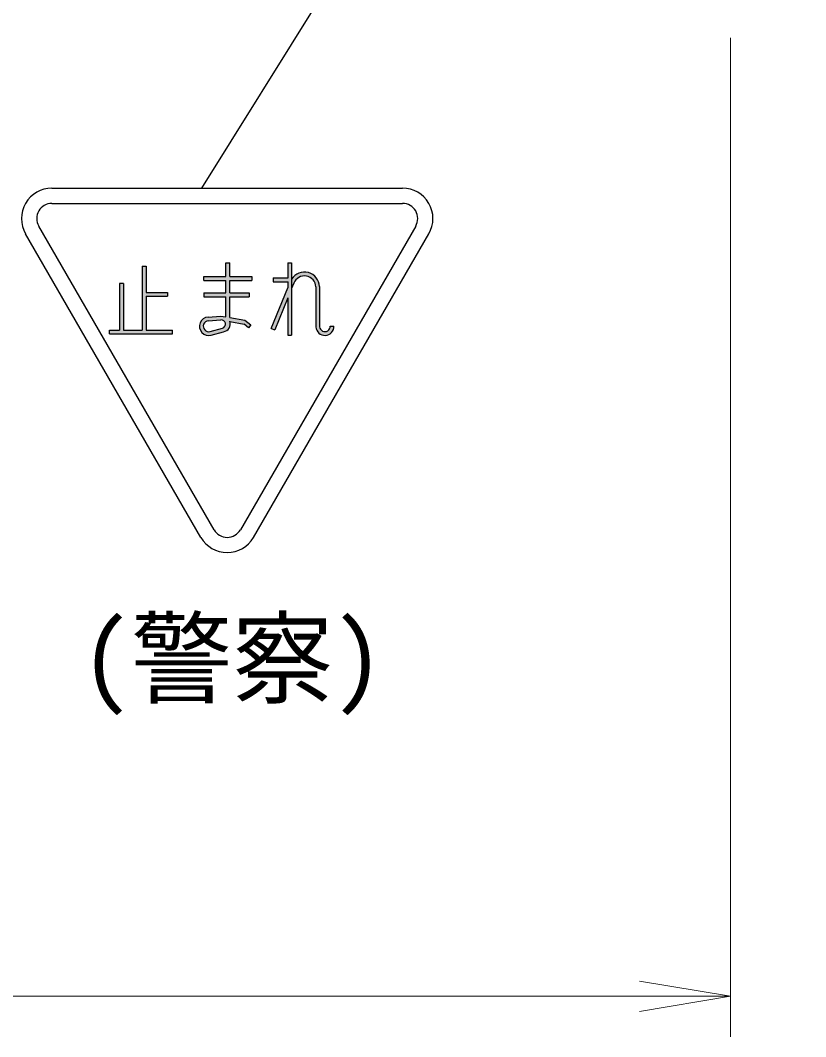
# Model space of a CAD drawing. Units: millimetres, scale not verified. Extents: x 40000 to 680000, y 20000 to 380000.
# Drawn here: x 220399 to 239794, y 235243 to 260346 of the extents above; entities that cross this region are included whole.
import ezdxf
from ezdxf.enums import TextEntityAlignment as Align

# ---------------------------------------------------------------- set-up
doc = ezdxf.new("R2010")
doc.units = ezdxf.units.MM
doc.header["$LTSCALE"] = 1000
doc.layers.add('M-STR-HTXT', color=7, linetype='Continuous', lineweight=13)
doc.layers.add('M-STR-STRC', color=7, linetype='Continuous', lineweight=25)
doc.styles.add('ＭＳ ゴシック', font='')
doc.styles.get('ＭＳ ゴシック').set_extended_font_data('MS Gothic')

msp = doc.modelspace()

# ---------------------------------------------------------------- hatches: boundary and pattern name
at = {"layer": 'M-STR-STRC'}
for points in [[(225584, 252851), (225584, 252854), (225583, 252858), (225583, 252861), (225583, 252865), (225583, 252868), (225582, 252872), (225582, 252875), (225581, 252878), (225581, 252882), (225580, 252885), (225580, 252888), (225579, 252892), (225578, 252895), (225577, 252898), (225576, 252902), (225575, 252905), (225574, 252908), (225573, 252911), (225925, 252845), (225926, 252844), (226037, 252752), (226093, 252826), (225944, 252938), (225570, 253008), (225570, 253518), (226051, 253518), (226051, 253612), (225570, 253612), (225570, 253922), (226113, 253922), (226113, 254016), (225570, 254016), (225570, 254358), (225476, 254358), (225476, 254016), (224933, 254016), (224933, 253922), (225476, 253922), (225476, 253612), (224933, 253612), (224933, 253518), (225476, 253518), (225476, 253020), (225346, 253040), (225035, 253016), (225031, 253016), (225027, 253016), (225023, 253015), (225019, 253015), (225015, 253014), (225011, 253013), (225007, 253013), (225003, 253012), (224999, 253011), (224995, 253010), (224992, 253009), (224988, 253008), (224984, 253007), (224980, 253006), (224976, 253004), (224973, 253003), (224969, 253001), (224965, 253000), (224961, 252998), (224958, 252997), (224954, 252995), (224951, 252993), (224947, 252992), (224944, 252990), (224940, 252988), (224937, 252986), (224933, 252984), (224930, 252982), (224926, 252980), (224923, 252977), (224920, 252975), (224917, 252973), (224913, 252970), (224910, 252968), (224907, 252965), (224904, 252963), (224901, 252960), (224898, 252958), (224895, 252955), (224892, 252952), (224889, 252949), (224887, 252946), (224884, 252944), (224881, 252941), (224879, 252938), (224876, 252935), (224874, 252931), (224871, 252928), (224869, 252925), (224866, 252922), (224864, 252919), (224862, 252915), (224860, 252912), (224857, 252909), (224855, 252905), (224853, 252902), (224851, 252898), (224850, 252895), (224848, 252891), (224846, 252888), (224844, 252884), (224843, 252880), (224841, 252877), (224840, 252873), (224838, 252869), (224837, 252866), (224835, 252862), (224834, 252858), (224833, 252854), (224832, 252850), (224831, 252847), (224830, 252843), (224829, 252839), (224828, 252835), (224827, 252831), (224827, 252827), (224826, 252823), (224825, 252819), (224825, 252815), (224825, 252811), (224824, 252807), (224824, 252803), (224824, 252799), (224824, 252795), (224823, 252791), (224823, 252787), (224823, 252783), (224824, 252779), (224824, 252775), (224824, 252771), (224824, 252767), (224825, 252764), (224825, 252760), (224826, 252756), (224826, 252752), (224827, 252748), (224828, 252744), (224829, 252740), (224830, 252736), (224831, 252732), (224832, 252728), (224833, 252724), (224834, 252721), (224835, 252717), (224836, 252713), (224838, 252709), (224839, 252706), (224841, 252702), (224842, 252698), (224844, 252695), (224845, 252691), (224847, 252687), (224848, 252685), (224933, 252725), (224933, 252725), (224932, 252727), (224931, 252729), (224930, 252731), (224929, 252733), (224928, 252735), (224927, 252738), (224926, 252740), (224926, 252742), (224925, 252744), (224924, 252746), (224923, 252749), (224923, 252751), (224922, 252753), (224921, 252755), (224921, 252758), (224920, 252760), (224920, 252762), (224919, 252765), (224919, 252767), (224919, 252769), (224918, 252772), (224918, 252774), (224918, 252776), (224918, 252779), (224917, 252781), (224917, 252783), (224917, 252786), (224917, 252788), (224917, 252790), (224917, 252793), (224917, 252795), (224918, 252797), (224918, 252800), (224918, 252802), (224918, 252804), (224918, 252807), (224919, 252809), (224919, 252811), (224920, 252814), (224920, 252816), (224921, 252818), (224921, 252821), (224922, 252823), (224922, 252825), (224923, 252827), (224924, 252830), (224924, 252832), (224925, 252834), (224926, 252836), (224927, 252838), (224928, 252841), (224929, 252843), (224930, 252845), (224931, 252847), (224932, 252849), (224933, 252851), (224934, 252853), (224935, 252855), (224936, 252857), (224937, 252859), (224939, 252861), (224940, 252863), (224941, 252865), (224943, 252867), (224944, 252869), (224945, 252871), (224947, 252873), (224948, 252875), (224950, 252876), (224951, 252878), (224953, 252880), (224955, 252882), (224956, 252883), (224958, 252885), (224960, 252887), (224961, 252888), (224963, 252890), (224965, 252891), (224967, 252893), (224968, 252894), (224970, 252896), (224972, 252897), (224974, 252899), (224976, 252900), (224978, 252901), (224980, 252902), (224982, 252904), (224984, 252905), (224986, 252906), (224988, 252907), (224990, 252908), (224992, 252909), (224994, 252910), (224996, 252911), (224999, 252912), (225001, 252913), (225003, 252914), (225005, 252915), (225007, 252916), (225010, 252916), (225012, 252917), (225014, 252918), (225016, 252919), (225019, 252919), (225021, 252920), (225023, 252920), (225025, 252921), (225028, 252921), (225030, 252922), (225032, 252922), (225035, 252922), (225037, 252922), (225039, 252923), (225042, 252923), (225353, 252946), (225354, 252946), (225355, 252947), (225357, 252947), (225359, 252947), (225361, 252947), (225363, 252947), (225364, 252947), (225366, 252947), (225368, 252946), (225370, 252946), (225372, 252946), (225373, 252946), (225375, 252946), (225377, 252945), (225379, 252945), (225380, 252945), (225382, 252945), (225384, 252944), (225386, 252944), (225387, 252943), (225389, 252943), (225391, 252942), (225393, 252942), (225394, 252941), (225396, 252941), (225398, 252940), (225399, 252939), (225401, 252939), (225403, 252938), (225404, 252937), (225406, 252936), (225408, 252936), (225409, 252935), (225411, 252934), (225412, 252933), (225414, 252932), (225415, 252931), (225417, 252930), (225418, 252929), (225420, 252928), (225421, 252927), (225423, 252926), (225424, 252925), (225426, 252924), (225427, 252923), (225428, 252922), (225430, 252920), (225431, 252919), (225432, 252918), (225434, 252917), (225435, 252915), (225436, 252914), (225437, 252913), (225439, 252911), (225440, 252910), (225441, 252909), (225442, 252907), (225443, 252906), (225444, 252904), (225445, 252903), (225446, 252902), (225447, 252900), (225448, 252898), (225449, 252897), (225450, 252895), (225451, 252894), (225452, 252892), (225453, 252891), (225453, 252889), (225454, 252887), (225455, 252886), (225456, 252884), (225456, 252883), (225457, 252881), (225458, 252879), (225458, 252877), (225459, 252876), (225459, 252874), (225460, 252872), (225460, 252871), (225461, 252869), (225461, 252867), (225462, 252865), (225462, 252864), (225462, 252862), (225463, 252860), (225463, 252858), (225463, 252857), (225463, 252855), (225464, 252853), (225464, 252851), (225464, 252849)], [(227006, 253490), (227006, 252566), (227100, 252566), (227100, 253720), (227100, 253953), (227100, 254355), (227006, 254355), (227006, 253982), (226643, 253982), (226643, 253888), (227006, 253888), (227006, 253738), (226596, 252733), (226683, 252698)], [(224157, 252601), (224157, 252694), (223505, 252694), (223505, 253531), (224033, 253531), (224033, 253625), (223505, 253625), (223505, 254277), (223411, 254277), (223411, 252694), (222946, 252694), (222946, 253842), (222852, 253842), (222852, 252694), (222604, 252694), (222604, 252601)], [(227698, 253764), (227698, 252774), (227698, 252771), (227698, 252767), (227698, 252763), (227699, 252759), (227699, 252755), (227700, 252751), (227701, 252747), (227701, 252744), (227702, 252740), (227703, 252736), (227704, 252732), (227705, 252728), (227706, 252725), (227707, 252721), (227708, 252717), (227709, 252713), (227711, 252710), (227712, 252706), (227714, 252702), (227715, 252699), (227717, 252695), (227718, 252692), (227720, 252688), (227722, 252685), (227723, 252681), (227725, 252678), (227727, 252675), (227729, 252671), (227731, 252668), (227733, 252665), (227736, 252661), (227738, 252658), (227740, 252655), (227742, 252652), (227745, 252649), (227747, 252646), (227750, 252643), (227752, 252640), (227755, 252637), (227757, 252634), (227760, 252631), (227763, 252628), (227766, 252626), (227768, 252623), (227771, 252620), (227774, 252618), (227777, 252615), (227780, 252613), (227783, 252610), (227786, 252608), (227790, 252606), (227793, 252603), (227796, 252601), (227799, 252599), (227802, 252597), (227806, 252595), (227809, 252593), (227813, 252591), (227816, 252589), (227819, 252587), (227823, 252586), (227826, 252584), (227830, 252582), (227834, 252581), (227837, 252579), (227841, 252578), (227844, 252576), (227848, 252575), (227852, 252574), (227856, 252573), (227859, 252572), (227863, 252571), (227867, 252570), (227871, 252569), (227874, 252568), (227878, 252567), (227882, 252566), (227886, 252566), (227890, 252565), (227894, 252565), (227898, 252564), (227901, 252564), (227905, 252564), (227909, 252563), (227913, 252563), (227917, 252563), (227921, 252563), (227925, 252563), (227929, 252563), (227933, 252563), (227936, 252564), (227940, 252564), (227944, 252564), (227948, 252565), (227952, 252565), (227956, 252566), (227960, 252567), (227964, 252567), (227967, 252568), (227971, 252569), (227975, 252570), (227979, 252571), (227982, 252572), (227986, 252573), (227990, 252574), (227994, 252575), (227997, 252577), (228001, 252578), (228005, 252579), (228008, 252581), (228012, 252583), (228015, 252584), (228019, 252586), (228022, 252588), (228026, 252589), (228029, 252591), (228033, 252593), (228036, 252595), (228039, 252597), (228043, 252599), (228046, 252601), (228049, 252604), (228052, 252606), (228055, 252608), (228058, 252611), (228061, 252613), (228064, 252616), (228067, 252618), (228070, 252621), (228073, 252623), (228076, 252626), (228079, 252629), (228082, 252632), (228084, 252634), (228087, 252637), (228089, 252640), (228092, 252643), (228094, 252646), (228097, 252649), (228099, 252652), (228101, 252655), (228104, 252659), (228106, 252662), (228108, 252665), (228110, 252668), (228112, 252672), (228114, 252675), (228116, 252678), (228118, 252682), (228120, 252685), (228122, 252689), (228123, 252692), (228125, 252696), (228126, 252700), (228128, 252703), (228129, 252707), (228131, 252710), (228132, 252714), (228133, 252718), (228134, 252722), (228135, 252725), (228136, 252729), (228137, 252733), (228138, 252737), (228139, 252740), (228140, 252744), (228141, 252748), (228141, 252752), (228142, 252756), (228142, 252760), (228143, 252763), (228143, 252767), (228143, 252771), (228144, 252775), (228144, 252779), (228144, 252783), (228144, 252787), (228144, 252791), (228144, 252793), (228050, 252793), (228050, 252793), (228050, 252791), (228050, 252789), (228050, 252787), (228050, 252784), (228050, 252782), (228050, 252780), (228050, 252778), (228050, 252775), (228050, 252773), (228050, 252771), (228049, 252769), (228049, 252766), (228049, 252764), (228048, 252762), (228048, 252760), (228047, 252757), (228047, 252755), (228046, 252753), (228045, 252751), (228045, 252749), (228044, 252746), (228043, 252744), (228043, 252742), (228042, 252740), (228041, 252738), (228040, 252736), (228039, 252734), (228038, 252732), (228037, 252730), (228036, 252728), (228035, 252726), (228034, 252724), (228033, 252722), (228032, 252720), (228031, 252718), (228030, 252716), (228028, 252714), (228027, 252712), (228026, 252710), (228024, 252708), (228023, 252707), (228022, 252705), (228020, 252703), (228019, 252701), (228017, 252700), (228016, 252698), (228014, 252696), (228012, 252695), (228011, 252693), (228009, 252692), (228008, 252690), (228006, 252689), (228004, 252687), (228002, 252686), (228001, 252684), (227999, 252683), (227997, 252681), (227995, 252680), (227993, 252679), (227991, 252678), (227989, 252676), (227988, 252675), (227986, 252674), (227984, 252673), (227982, 252672), (227980, 252671), (227978, 252670), (227976, 252669), (227973, 252668), (227971, 252667), (227969, 252666), (227967, 252665), (227965, 252664), (227963, 252664), (227961, 252663), (227959, 252662), (227956, 252662), (227954, 252661), (227952, 252660), (227950, 252660), (227948, 252659), (227945, 252659), (227943, 252659), (227941, 252658), (227939, 252658), (227936, 252658), (227934, 252657), (227932, 252657), (227930, 252657), (227927, 252657), (227925, 252657), (227923, 252657), (227921, 252657), (227918, 252657), (227916, 252657), (227914, 252657), (227912, 252657), (227909, 252657), (227907, 252657), (227905, 252658), (227903, 252658), (227900, 252658), (227898, 252659), (227896, 252659), (227894, 252659), (227891, 252660), (227889, 252660), (227887, 252661), (227885, 252662), (227883, 252662), (227881, 252663), (227878, 252664), (227876, 252664), (227874, 252665), (227872, 252666), (227870, 252667), (227868, 252668), (227866, 252669), (227864, 252670), (227862, 252671), (227860, 252672), (227858, 252673), (227856, 252674), (227854, 252675), (227852, 252676), (227850, 252677), (227848, 252679), (227846, 252680), (227844, 252681), (227842, 252683), (227841, 252684), (227839, 252685), (227837, 252687), (227835, 252688), (227834, 252690), (227832, 252691), (227830, 252693), (227829, 252695), (227827, 252696), (227826, 252698), (227824, 252700), (227823, 252701), (227821, 252703), (227820, 252705), (227818, 252706), (227817, 252708), (227816, 252710), (227814, 252712), (227813, 252714), (227812, 252716), (227810, 252718), (227809, 252720), (227808, 252721), (227807, 252723), (227806, 252725), (227805, 252727), (227804, 252729), (227803, 252732), (227802, 252734), (227801, 252736), (227800, 252738), (227799, 252740), (227799, 252742), (227798, 252744), (227797, 252746), (227796, 252748), (227796, 252751), (227795, 252753), (227795, 252755), (227794, 252757), (227794, 252759), (227793, 252762), (227793, 252764), (227792, 252766), (227792, 252768), (227792, 252771), (227791, 252773), (227791, 252775), (227791, 252777), (227791, 252780), (227791, 253768), (227791, 253774), (227790, 253781), (227790, 253787), (227789, 253794), (227788, 253800), (227787, 253807), (227786, 253813), (227785, 253820), (227784, 253826), (227783, 253833), (227781, 253839), (227780, 253845), (227778, 253852), (227776, 253858), (227774, 253864), (227772, 253870), (227770, 253877), (227768, 253883), (227765, 253889), (227763, 253895), (227760, 253901), (227758, 253907), (227755, 253913), (227752, 253919), (227749, 253925), (227746, 253930), (227743, 253936), (227739, 253942), (227736, 253947), (227733, 253953), (227729, 253958), (227725, 253964), (227722, 253969), (227718, 253975), (227714, 253980), (227710, 253985), (227706, 253990), (227701, 253995), (227697, 254000), (227693, 254005), (227688, 254010), (227684, 254014), (227679, 254019), (227674, 254023), (227670, 254028), (227665, 254032), (227660, 254037), (227655, 254041), (227650, 254045), (227644, 254049), (227639, 254053), (227634, 254057), (227628, 254060), (227623, 254064), (227618, 254068), (227612, 254071), (227606, 254075), (227601, 254078), (227595, 254081), (227589, 254084), (227583, 254087), (227577, 254090), (227572, 254093), (227566, 254095), (227559, 254098), (227553, 254100), (227547, 254103), (227541, 254105), (227535, 254107), (227529, 254109), (227522, 254111), (227516, 254113), (227510, 254114), (227503, 254116), (227497, 254117), (227491, 254119), (227484, 254120), (227478, 254121), (227471, 254122), (227465, 254123), (227458, 254124), (227452, 254125), (227445, 254125), (227439, 254126), (227432, 254126), (227426, 254126), (227419, 254126), (227413, 254126), (227406, 254126), (227399, 254126), (227393, 254126), (227386, 254125), (227380, 254124), (227373, 254124), (227367, 254123), (227360, 254122), (227354, 254121), (227347, 254120), (227341, 254119), (227335, 254117), (227328, 254116), (227322, 254114), (227316, 254112), (227309, 254111), (227303, 254109), (227297, 254107), (227291, 254105), (227284, 254102), (227278, 254100), (227272, 254097), (227266, 254095), (227260, 254092), (227254, 254089), (227248, 254087), (227243, 254084), (227237, 254081), (227231, 254077), (227225, 254074), (227220, 254071), (227214, 254067), (227209, 254064), (227203, 254060), (227198, 254056), (227193, 254052), (227187, 254048), (227182, 254044), (227177, 254040), (227172, 254036), (227167, 254032), (227162, 254027), (227158, 254023), (227153, 254018), (227148, 254014), (227144, 254009), (227139, 254004), (227135, 253999), (227131, 253994), (227126, 253989), (227122, 253984), (227118, 253979), (227114, 253974), (227110, 253968), (227107, 253963), (227103, 253958), (227100, 253953), (227100, 253720), (227156, 253857), (227156, 253858), (227158, 253863), (227160, 253867), (227162, 253872), (227164, 253876), (227166, 253881), (227169, 253885), (227171, 253889), (227174, 253893), (227176, 253898), (227179, 253902), (227181, 253906), (227184, 253910), (227187, 253914), (227190, 253918), (227193, 253922), (227196, 253926), (227199, 253930), (227202, 253933), (227205, 253937), (227209, 253941), (227212, 253944), (227215, 253948), (227219, 253951), (227222, 253955), (227226, 253958), (227230, 253962), (227233, 253965), (227237, 253968), (227241, 253971), (227245, 253974), (227249, 253977), (227253, 253980), (227257, 253983), (227261, 253985), (227265, 253988), (227269, 253991), (227273, 253993), (227277, 253996), (227282, 253998), (227286, 254000), (227290, 254003), (227295, 254005), (227299, 254007), (227304, 254009), (227308, 254011), (227313, 254013), (227317, 254014), (227322, 254016), (227327, 254018), (227331, 254019), (227336, 254021), (227341, 254022), (227345, 254023), (227350, 254025), (227355, 254026), (227360, 254027), (227365, 254028), (227369, 254028), (227374, 254029), (227379, 254030), (227384, 254031), (227389, 254031), (227394, 254032), (227399, 254032), (227404, 254032), (227409, 254032), (227413, 254032), (227418, 254032), (227423, 254032), (227428, 254032), (227433, 254032), (227438, 254032), (227443, 254031), (227448, 254031), (227453, 254030), (227458, 254029), (227462, 254029), (227467, 254028), (227472, 254027), (227477, 254026), (227482, 254025), (227486, 254024), (227491, 254022), (227496, 254021), (227501, 254019), (227505, 254018), (227510, 254016), (227515, 254015), (227519, 254013), (227524, 254011), (227528, 254009), (227533, 254007), (227537, 254005), (227542, 254003), (227546, 254001), (227550, 253998), (227555, 253996), (227559, 253994), (227563, 253991), (227567, 253989), (227571, 253986), (227575, 253983), (227579, 253980), (227583, 253977), (227587, 253974), (227591, 253971), (227595, 253968), (227599, 253965), (227603, 253962), (227606, 253959), (227610, 253955), (227613, 253952), (227617, 253948), (227620, 253945), (227624, 253941), (227627, 253938), (227630, 253934), (227633, 253930), (227636, 253926), (227639, 253923), (227642, 253919), (227645, 253915), (227648, 253911), (227651, 253907), (227654, 253902), (227656, 253898), (227659, 253894), (227661, 253890), (227664, 253886), (227666, 253881), (227668, 253877), (227670, 253872), (227672, 253868), (227674, 253864), (227676, 253859), (227678, 253854), (227680, 253850), (227682, 253845), (227683, 253841), (227685, 253836), (227686, 253831), (227687, 253827), (227689, 253822), (227690, 253817), (227691, 253812), (227692, 253807), (227693, 253803), (227694, 253798), (227695, 253793), (227695, 253788), (227696, 253783), (227696, 253778), (227697, 253773), (227697, 253768)], [(227016, 253982), (226643, 253982), (226643, 253888), (227016, 253888)], [(225415, 252655), (225418, 252655), (225422, 252656), (225425, 252656), (225428, 252657), (225432, 252658), (225435, 252658), (225438, 252659), (225442, 252660), (225445, 252661), (225448, 252662), (225451, 252663), (225455, 252664), (225458, 252666), (225461, 252667), (225464, 252668), (225467, 252670), (225470, 252671), (225474, 252672), (225477, 252674), (225480, 252676), (225483, 252677), (225486, 252679), (225489, 252681), (225491, 252682), (225494, 252684), (225497, 252686), (225500, 252688), (225503, 252690), (225506, 252692), (225508, 252694), (225511, 252696), (225514, 252698), (225516, 252701), (225519, 252703), (225521, 252705), (225524, 252708), (225526, 252710), (225529, 252712), (225531, 252715), (225533, 252717), (225536, 252720), (225538, 252723), (225540, 252725), (225542, 252728), (225544, 252731), (225546, 252733), (225548, 252736), (225550, 252739), (225552, 252742), (225554, 252745), (225556, 252748), (225557, 252750), (225559, 252753), (225561, 252756), (225562, 252759), (225564, 252763), (225565, 252766), (225567, 252769), (225568, 252772), (225569, 252775), (225571, 252778), (225572, 252781), (225573, 252785), (225574, 252788), (225575, 252791), (225576, 252794), (225577, 252798), (225578, 252801), (225579, 252804), (225579, 252808), (225580, 252811), (225581, 252814), (225581, 252818), (225582, 252821), (225582, 252825), (225583, 252828), (225583, 252831), (225583, 252835), (225583, 252838), (225584, 252842), (225584, 252845), (225584, 252848), (225584, 252851), (225464, 252849), (225464, 252849), (225464, 252847), (225464, 252845), (225464, 252844), (225464, 252842), (225464, 252840), (225464, 252838), (225464, 252836), (225464, 252835), (225463, 252833), (225463, 252831), (225463, 252829), (225463, 252827), (225462, 252826), (225462, 252824), (225462, 252822), (225461, 252820), (225461, 252819), (225460, 252817), (225460, 252815), (225459, 252813), (225459, 252812), (225458, 252810), (225458, 252808), (225457, 252807), (225456, 252805), (225456, 252803), (225455, 252802), (225454, 252800), (225453, 252798), (225453, 252797), (225452, 252795), (225451, 252794), (225450, 252792), (225449, 252791), (225448, 252789), (225447, 252788), (225446, 252786), (225445, 252785), (225444, 252783), (225443, 252782), (225442, 252780), (225441, 252779), (225440, 252777), (225439, 252776), (225437, 252775), (225436, 252773), (225435, 252772), (225434, 252771), (225432, 252770), (225431, 252768), (225430, 252767), (225428, 252766), (225427, 252765), (225426, 252764), (225424, 252763), (225423, 252761), (225421, 252760), (225420, 252759), (225418, 252758), (225417, 252757), (225415, 252756), (225414, 252755), (225412, 252755), (225411, 252754), (225409, 252753), (225408, 252752), (225406, 252751), (225404, 252750), (225403, 252750), (225401, 252749), (225399, 252748), (225398, 252748), (225396, 252747), (225394, 252746), (225393, 252746), (225391, 252745), (225389, 252745), (225089, 252659), (225088, 252659), (225085, 252658), (225083, 252658), (225081, 252657), (225079, 252657), (225076, 252656), (225074, 252656), (225072, 252655), (225069, 252655), (225067, 252655), (225065, 252655), (225062, 252654), (225060, 252654), (225058, 252654), (225055, 252654), (225053, 252654), (225051, 252654), (225048, 252654), (225046, 252654), (225044, 252654), (225041, 252654), (225039, 252655), (225036, 252655), (225034, 252655), (225032, 252656), (225030, 252656), (225027, 252656), (225025, 252657), (225023, 252657), (225020, 252658), (225018, 252658), (225016, 252659), (225013, 252660), (225011, 252660), (225009, 252661), (225007, 252662), (225005, 252663), (225002, 252663), (225000, 252664), (224998, 252665), (224996, 252666), (224994, 252667), (224992, 252668), (224990, 252669), (224987, 252670), (224985, 252672), (224983, 252673), (224981, 252674), (224979, 252675), (224977, 252676), (224975, 252678), (224974, 252679), (224972, 252681), (224970, 252682), (224968, 252683), (224966, 252685), (224964, 252686), (224963, 252688), (224961, 252690), (224959, 252691), (224957, 252693), (224956, 252694), (224954, 252696), (224953, 252698), (224951, 252700), (224949, 252701), (224948, 252703), (224946, 252705), (224945, 252707), (224944, 252709), (224942, 252711), (224941, 252713), (224940, 252714), (224938, 252716), (224937, 252718), (224936, 252720), (224935, 252722), (224933, 252725), (224848, 252685), (224850, 252681), (224852, 252678), (224854, 252674), (224856, 252671), (224858, 252667), (224860, 252664), (224863, 252661), (224865, 252657), (224867, 252654), (224870, 252651), (224872, 252648), (224874, 252645), (224877, 252642), (224880, 252639), (224882, 252636), (224885, 252633), (224888, 252630), (224890, 252627), (224893, 252624), (224896, 252621), (224899, 252619), (224902, 252616), (224905, 252614), (224908, 252611), (224911, 252609), (224915, 252606), (224918, 252604), (224921, 252601), (224924, 252599), (224928, 252597), (224931, 252595), (224934, 252593), (224938, 252591), (224941, 252589), (224945, 252587), (224948, 252585), (224952, 252583), (224956, 252582), (224959, 252580), (224963, 252578), (224966, 252577), (224970, 252575), (224974, 252574), (224978, 252573), (224981, 252571), (224985, 252570), (224989, 252569), (224993, 252568), (224997, 252567), (225001, 252566), (225005, 252565), (225008, 252564), (225012, 252564), (225016, 252563), (225020, 252562), (225024, 252562), (225028, 252561), (225032, 252561), (225036, 252561), (225040, 252561), (225044, 252560), (225048, 252560), (225052, 252560), (225056, 252560), (225060, 252560), (225064, 252561), (225068, 252561), (225072, 252561), (225076, 252561), (225080, 252562), (225084, 252562), (225088, 252563), (225092, 252564), (225096, 252564), (225100, 252565), (225103, 252566), (225107, 252567), (225111, 252568), (225114, 252569)]]:
    msp.add_hatch(color=256, dxfattribs=at).paths.add_polyline_path(points)

# ---------------------------------------------------------------- linework, layer by layer
at = {"layer": 'M-STR-HTXT'}
for p, q in [((237938, 259914), (237938, 235243)), ((237938, 236243), (235688, 236618)), ((67678, 236243), (237938, 236243)), ((237938, 236243), (235688, 235868))]:
    msp.add_line(p, q, dxfattribs=at)
at = {"layer": 'M-STR-STRC'}
for p, q in [((224883, 256200), (239794, 280115)), ((221179, 256200), (229838, 256200)), ((221411, 256200), (229606, 256200)), ((221179, 255825), (229838, 255825)), ((224858, 247575), (220529, 255074)), ((225183, 247763), (220854, 255262)), ((230163, 255262), (225833, 247763)), ((226158, 247575), (230488, 255074)), ((225476, 254016), (225476, 254358)), ((225476, 254358), (225570, 254358)), ((225570, 254016), (225570, 254358)), ((227006, 254355), (227100, 254355)), ((227006, 254355), (227006, 253982)), ((227100, 254355), (227100, 253953)), ((223411, 254277), (223505, 254277)), ((223411, 254277), (223411, 252694)), ((223505, 254277), (223505, 253625)), ((222946, 253842), (222852, 253842)), ((222852, 253842), (222852, 252694)), ((222946, 253842), (222946, 252694)), ((224933, 253922), (224933, 254016)), ((224933, 254016), (225476, 254016)), ((224933, 253922), (225476, 253922)), ((225476, 253612), (225476, 253922)), ((225570, 254016), (226113, 254016)), ((225570, 253612), (225570, 253922)), ((225570, 253922), (226113, 253922)), ((226113, 254016), (226113, 253922)), ((226643, 253982), (226643, 253888)), ((226643, 253982), (227016, 253982)), ((226643, 253888), (227016, 253888)), ((227006, 253888), (227006, 253738)), ((227100, 253953), (227100, 253720)), ((227156, 253857), (227100, 253720)), ((223505, 253625), (224033, 253625)), ((224033, 253625), (224033, 253531)), ((224933, 253612), (224933, 253518)), ((224933, 253612), (225476, 253612)), ((225570, 253612), (226051, 253612)), ((226051, 253612), (226051, 253518)), ((226596, 252733), (227006, 253738)), ((227100, 253720), (227100, 252566)), ((227698, 253764), (227698, 252774)), ((227791, 253768), (227791, 252780)), ((223505, 253531), (223505, 252694)), ((223505, 253531), (224033, 253531)), ((224933, 253518), (225476, 253518)), ((225476, 253020), (225476, 253518)), ((225570, 253518), (226051, 253518)), ((225570, 253008), (225570, 253518)), ((227006, 253490), (226683, 252698)), ((227006, 253490), (227006, 252566)), ((225035, 253016), (225346, 253040)), ((225346, 253040), (225476, 253020)), ((225042, 252923), (225353, 252946)), ((225570, 253008), (225944, 252938)), ((225573, 252911), (225927, 252845)), ((226037, 252752), (225925, 252845)), ((225944, 252938), (226093, 252826)), ((226093, 252826), (226037, 252752)), ((228050, 252793), (228144, 252793)), ((222604, 252601), (222604, 252694)), ((222604, 252694), (222852, 252694)), ((222604, 252601), (224157, 252601)), ((222946, 252694), (223411, 252694)), ((223505, 252694), (224157, 252694)), ((224157, 252601), (224157, 252694)), ((225089, 252659), (225389, 252745)), ((225114, 252569), (225415, 252655)), ((226596, 252733), (226683, 252698)), ((227006, 252566), (227100, 252566))]:
    msp.add_line(p, q, dxfattribs=at)
for centre, radius, start, end in [((221179, 255450), 751, 90, 210), ((229838, 255450), 751, 330, 90), ((221179, 255450), 375, 90, 209.9998), ((229838, 255450), 375, 330, 90), ((227416, 253751), 375, 2.5733, 147.5075), ((227416, 253751), 282, 2.5733, 157.8337), ((225052, 252789), 228, 94.3182, 285.8996), ((225052, 252789), 135, 94.3182, 285.8996), ((225361, 252844), 103, 285.8996, 94.3182), ((225388, 252849), 196, 277.9594, 18.6281), ((227921, 252786), 223, 183.0866, 1.7942), ((227921, 252786), 130, 183.0431, 3.0866), ((225508, 247951), 375, 210, 329.9998), ((225508, 247951), 751, 210, 330)]:
    msp.add_arc(centre, radius, start, end, dxfattribs=at)

# ---------------------------------------------------------------- texts
at = {"layer": 'M-STR-STRC', "style": 'ＭＳ ゴシック'}
msp.add_text('(警察)', height=1833, dxfattribs=at).set_placement((225631, 244589), align=Align.MIDDLE_CENTER)

doc.saveas('drawing.dxf')
